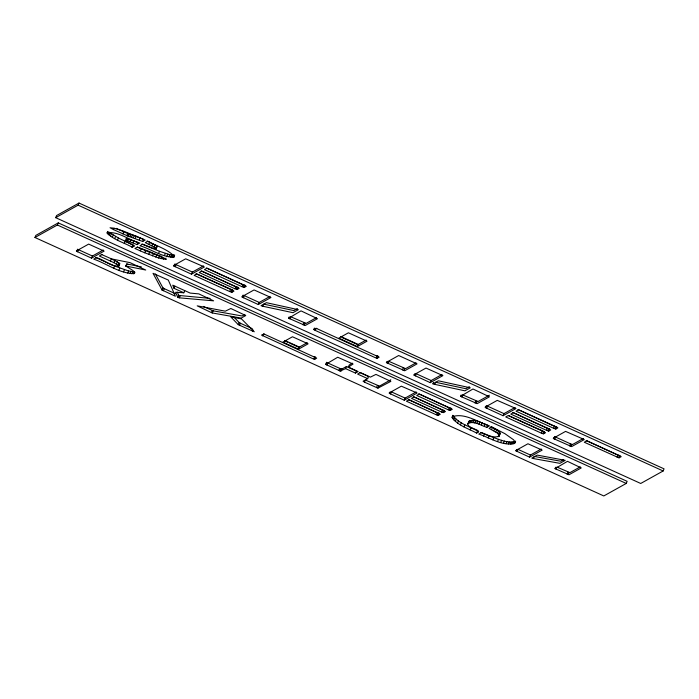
<?xml version="1.0" encoding="UTF-8"?>
<svg xmlns="http://www.w3.org/2000/svg" width="699" height="699" viewBox="0 0 699 699"><rect width="100%" height="100%" fill="white"/><g stroke="black" fill="none" stroke-linecap="round" stroke-linejoin="round"><path stroke-width="1.05" d="M141.355 266.887L126.764 263.951L125.872 266.074L132.766 270.408L134.225 271.806L134.724 272.863L134.26 273.562C119.826 273.763 106.964 263.689 93.745 259.146L96.34 257.695C103.137 259.014 112.294 267.804 118.847 265.769L113.911 262.684L99.354 256.017L101.975 254.558M118.83 266.275L119.739 263.645L117.371 261.907L111.29 258.918L110.398 261.033M156.157 248.87L154.103 247.018L145.313 242.649L147.795 241.269C156.681 246.048 167.306 249.062 174.462 256.402L174.182 256.987C162.264 257.704 151.159 248.975 139.957 245.786L142.622 244.152L152.242 247.979L156.157 248.87L157.083 246.476L156.646 245.943L147.096 240.954M157.083 246.476L155.711 248.923M467.771 423.891C473.249 419.942 481.165 425.717 486.871 427.334L487.753 425.219C482.231 423.926 470.951 415.678 467.771 423.891C467.474 428.618 484.564 430.374 476.569 433.074C468.382 428.435 457.696 425.621 452.122 417.583L452.856 415.302M514.796 443.131L514.918 441.698L513.512 439.75L504.844 433.625L491.65 426.906L489.055 428.347L497.548 433.17L499.278 435.94C493.66 438.998 486.888 434.324 481.375 432.629L478.78 434.079C490.069 437.714 502.721 446.678 514.796 443.131L515.644 441.069M34.95 237.503L35.841 235.388L58.279 222.885L627.134 481.331L626.243 483.446L603.805 495.949L34.95 237.503L57.388 224.999L58.279 222.885M55.675 217.669L56.567 215.554L79.004 203.051L664.05 468.854L663.159 470.969L640.721 483.472L55.675 217.669L78.113 205.165L79.004 203.051M76.663 251.317L76.348 250.958L88.668 244.1L104.125 251.124L91.534 258.141L76.663 251.317L77.257 249.91M77.545 251.789L78.437 249.674L77.554 249.202M91.534 258.141L92.425 256.026L103.216 250.015M125.313 240.797L127.69 240.954L137.091 244.58L137.983 242.466L126.318 238.473L125.313 240.797L126.065 241.522L134.68 245.926L132.286 247.254C124.099 242.562 113.483 240.01 107.104 232.837L107.698 231.43M107.262 233.379L107.856 231.972M107.864 234.086L108.747 231.972L118.411 238.009L133.177 245.139L132.286 247.254M108.904 234.951L109.795 232.837M110.39 236L111.281 233.885M113.553 229.63L110.058 227.743L113.797 228.171L122.753 230.81L145.174 240.072L142.683 241.461L127.908 236.07L113.553 229.63L114.147 228.224M112.321 237.206L113.212 235.091M114.697 238.577L115.588 236.463M117.519 240.124L118.411 238.009M122.849 233.903L123.74 231.788L116.305 228.372M113.911 262.684L114.793 260.57M126.851 235.659L127.742 233.545L134.295 235.502L143.575 239.346L142.683 241.461M113.745 268.145L114.636 266.031L128.616 270.994L134.182 271.728L133.299 273.842M124.308 243.523L125.191 241.408M127.908 236.07L128.799 233.955M126.187 240.578L127.069 238.464M116.488 264.021L117.371 261.907M128.336 236.157L129.228 234.043M127.69 240.954L128.581 238.84M129.927 236.524L130.818 234.41M118.131 265.052L119.022 262.938M118.568 266.415L119.739 263.645M131.613 237.013L132.504 234.899M129.944 241.732L130.835 239.617M118.9 270.207L119.791 268.093M133.404 237.616L134.295 235.502M132.941 242.903L133.832 240.788M135.3 238.333L136.191 236.218M131.849 247.053L132.74 244.938M123.557 271.859L124.448 269.744M125.872 266.074L126.807 263.934L128.118 264.703M139.267 239.967L140.158 237.852M127.725 273.108L128.616 270.994M130.031 273.615L130.923 271.5M140.298 250.862L134.916 248.451L137.301 247.114L149.839 251.649L166.345 259.434L158.656 258.001L144.728 252.767L140.298 250.862L141.189 248.748L137.345 247.027M131.884 273.859L132.775 271.745M134.26 273.562L134.846 272.156M144.728 252.767L145.61 250.653L141.189 248.748M148.887 244.318L149.769 242.203M151.814 245.768L152.705 243.654M148.773 254.436L149.665 252.322L162.081 256.603L161.189 258.717M154.103 247.018L154.995 244.903M152.443 255.869L153.334 253.754M155.763 248.058L156.646 245.943M155.737 257.057L156.628 254.943M158.603 253.414L159.494 251.299L169.84 254.724L174.68 255.091M158.656 258.001L159.538 255.886M164.466 255.511L165.357 253.396M163.348 259.18L163.942 257.774M165.41 259.478L166.004 258.062M166.878 256.271L167.769 254.156M168.948 256.839L169.84 254.724M170.678 257.215L171.561 255.1M172.059 257.407L172.95 255.292M173.09 257.407L173.981 255.292M173.789 257.206L174.383 255.799M162.046 290.015L153.02 273.318L168.302 280.072L175.379 296.236L162.046 290.015L162.937 287.901L155.344 273.964M162.325 290.225L162.937 287.901M163.356 290.775L164.248 288.661L163.217 288.11M173.911 266.092L173.474 265.611L185.689 258.813L204.405 266.983L191.5 274.183L173.911 266.092L174.505 264.685M175.152 266.747L176.034 264.633L174.794 263.977M184.711 290.662L183.82 292.776L174.007 288.311L174.89 286.197M174.007 288.311L172.749 285.166L190.18 293.082L198.804 293.886L213.614 300.841L179.372 297.844L177.712 297.293L178.603 295.179L177.345 292.156M178.533 297.617L179.425 295.502L210.128 298.377M179.372 297.844L180.263 295.729M191.5 274.183L192.391 272.068L203.453 265.9M211.386 312.593L197.214 305.847L225.305 311.177L230.836 308.495L245.76 315.537L241.19 318.089L212.295 312.96L211.386 312.593L212.278 310.478L203.357 306.424M212.295 312.96L213.186 310.845L242.072 315.974L244.816 314.445M229.753 291.562L230.635 289.447L233.973 291.125L231.946 292.252L229.753 291.562L194.13 275.371L196.751 273.912L232.837 290.137L231.946 292.252M231.29 292.138L232.173 290.024M234.978 288.792L235.869 286.677L238.071 287.368L237.179 289.482L234.978 288.792L199.215 272.54L201.81 271.09L239.18 288.372L237.179 289.482M236.515 289.377L237.407 287.263M242.099 286.739L242.99 284.624L245.192 285.323L244.301 287.438L242.099 286.739L204.431 269.631L207.035 268.18L246.319 286.31L244.301 287.438M243.636 287.324L244.528 285.209M242.256 297.145L241.906 296.708L254.052 289.936L270.959 297.503L258.324 304.546L242.256 297.145L243.138 295.03M243.435 297.774L244.327 295.66L259.215 302.431L270.041 296.393M238.28 324.668L230.81 316.918L241.496 318.91L254.27 331.772L238.28 324.668L239.172 322.554L233.947 317.128M239.495 325.358L240.377 323.244L239.172 322.554M258.324 304.546L259.215 302.431M262.798 306.241L292.986 312.698L298.368 309.701L266.433 302.684L260.98 305.725L262.798 306.241L263.68 304.126L293.868 310.583L297.459 308.582M252.374 331.212L252.968 329.806M262.658 335.887L263.54 333.773L316.717 358.15L314.768 359.234L312.846 358.692L261.461 335.066L264.301 334.096M288.643 318.22L301.016 310.88L317.486 318.692L305.227 325.516L288.643 318.22L289.237 316.813M289.867 318.866L290.749 316.752L306.11 323.401L316.49 317.626M302.999 324.834L303.89 322.72M304.266 325.332L305.157 323.218M298.464 349.203L308.11 343.821L292.479 336.769L282.877 342.117L298.464 349.203L299.355 347.088L307.245 342.685M315.301 330.426L316.193 328.312L379.19 357.145L377.233 358.238L375.014 357.556L315.301 330.426L313.825 329.474L314.419 328.067M314.244 329.876L314.83 328.46M313.921 359.094L314.812 356.979L315.651 357.119L314.768 359.234M345.594 368.618L355.407 373.074L356.298 370.959L346.477 366.503L345.594 368.618L340.238 371.02L325.655 364.397L326.25 362.982M326.826 365.044L327.717 362.93L326.547 362.283M338.858 370.505L339.749 368.39L327.717 362.93M339.609 370.82L340.5 368.705L342.029 368.985L346.477 366.503M340.238 371.02L341.129 368.906M341.138 371.099L342.029 368.985M355.407 373.074L358.141 371.553L348.329 367.089L349.22 364.974L352.436 363.183M357.355 346.573L367.01 341.191L348.425 332.794L338.814 338.15L357.355 346.573L358.246 344.458L366.145 340.055M359.417 372.384L368.565 376.534L367.683 378.648L357.617 374.079L360.352 372.558L370.418 377.128L375.948 374.411L390.863 381.374L377.932 388.146L364.502 382.161L365.394 380.046L379.435 386.119L390.811 379.784M376.28 358.045L377.172 355.931L378.124 356.123L377.233 358.238M386.661 362.729L386.337 362.397L398.666 355.52L417.058 363.882L404.73 370.75L386.661 362.729L387.255 361.322M376.534 387.622L377.416 385.507M388.076 363.489L388.967 361.374L405.621 368.635L416.054 362.825M377.932 388.146L378.823 386.031M389.457 393.406L389.142 392.978L401.34 386.18L417.128 393.021L404.232 400.204L389.457 393.406L390.051 391.99M390.488 393.965L391.37 391.851L405.114 398.089L416.176 391.929M402.388 369.989L403.279 367.875M404.031 370.627L404.922 368.513M414.192 375.258L413.852 374.821L425.997 368.058L442.904 375.625L430.269 382.659L414.192 375.258L414.787 373.851M404.232 400.204L405.114 398.089M415.381 375.896L416.272 373.782L431.161 380.544L441.986 374.515M430.269 382.659L431.161 380.544M432.926 383.838L438.378 380.798L470.313 387.814L464.922 390.82L434.743 384.363L432.926 383.838L433.52 382.432M434.743 384.363L435.626 382.248L465.814 388.705L469.405 386.704M436.377 414.813L437.268 412.698L439.164 413.258L438.282 415.372L436.377 414.813L406.442 401.209L409.064 399.749L440.3 414.245L438.282 415.372M437.688 415.293L438.579 413.179M441.585 412.043L442.476 409.929L444.372 410.479L443.481 412.593L441.585 412.043L411.519 398.378L414.114 396.936L445.473 411.484L443.481 412.593M442.895 412.524L443.778 410.409M448.4 409.859L449.282 407.744L451.187 408.295L450.296 410.409L448.4 409.859L416.735 395.468L419.33 394.026L452.314 409.291L450.296 410.409M449.71 410.339L450.593 408.225M460.589 396.333L472.961 388.993L489.431 396.805L477.172 403.638L460.589 396.333L461.183 394.926M452.122 417.583L453.013 415.468C458.579 423.507 469.274 426.32 477.461 430.96L476.569 433.074M452.585 418.649L453.468 416.534M461.803 396.988L462.694 394.874L478.055 401.523L489.37 395.215M453.642 419.907L454.533 417.792M455.311 421.348L456.202 419.234M457.583 422.991L458.465 420.877M460.449 424.817L461.34 422.703M463.926 426.836L464.818 424.721M474.944 402.956L475.836 400.842M476.211 403.454L477.102 401.34M468.33 423.017L469.221 420.903M468.583 422.878L469.475 420.763M470.392 422.449L471.275 420.335M471.642 422.484L472.533 420.37M470.034 429.981L470.925 427.867M473.127 422.677L474.009 420.562M474.839 423.026L475.731 420.912M476.788 423.542L477.679 421.427M485.499 407.657L485.062 407.176L497.277 400.37L515.993 408.548L503.088 415.739L485.499 407.657L486.382 405.542M478.972 424.214L479.855 422.1M486.731 408.312L487.622 406.198L503.979 413.625L515.041 407.465M481.384 425.053L482.275 422.939M484.302 426.224L485.193 424.11M483.472 436.141L484.363 434.027L480.606 432.375M491.572 429.553L492.463 427.438L490.785 426.635M488.173 438.055L489.064 435.94C497.339 438.456 506.198 443.577 515.058 441.541L514.167 443.655M493.774 430.733L494.656 428.618L492.463 427.438M495.766 431.938L496.648 429.824L494.656 428.618M492.882 439.837L493.765 437.723M503.088 415.739L503.979 413.625M497.548 433.17L498.439 431.056L496.648 429.824M498.684 434.28L499.567 432.165L498.439 431.056M498.352 436.7L498.937 435.294M498.745 436.482L500.143 433.092L499.567 432.165M499.278 435.94L500.143 433.092M497.583 441.471L498.474 439.356M500.711 442.406L501.594 440.291M503.533 443.157L504.416 441.043M506.05 443.716L506.941 441.602M508.278 444.083L509.16 441.969M510.2 444.258L511.083 442.144M511.817 444.249L512.708 442.135M513.145 444.048L514.027 441.934M516.054 450.916L515.81 450.523L527.946 443.769L542.171 450.112L529.554 457.146L516.054 450.916L516.648 449.509M517.033 451.458L517.924 449.343L530.445 455.032L541.253 449.003M529.554 457.146L530.445 455.032M541.341 433.118L542.223 431.003L545.552 432.69L543.534 433.817L541.341 433.118L505.718 416.936L508.339 415.477L544.425 431.702L543.534 433.817M542.87 433.703L543.761 431.589M533.363 458.544L559.873 463.341L565.255 460.344L537.234 455.101L531.782 458.133L533.363 458.544L534.246 456.43L560.755 461.226L563.446 459.724M546.566 430.348L547.457 428.234L549.659 428.933L548.767 431.047L546.566 430.348L510.803 414.105L513.398 412.655L550.76 429.937L548.767 431.047M548.103 430.933L548.995 428.819M553.687 428.304L554.578 426.189L556.78 426.879L555.888 428.994L553.687 428.304L516.019 411.187L518.623 409.745L557.907 427.875L555.888 428.994M555.224 428.889L556.116 426.774M553.669 438.649L553.259 438.256L565.587 431.388L584.285 439.575L571.651 446.609L553.669 438.649L554.263 437.242M554.735 439.208L555.618 437.093L554.56 436.534M555.05 468.636L567.483 461.331L581.271 467.928L569.021 474.752L555.05 468.636L555.644 467.22M556.063 469.186L556.946 467.072L569.912 472.638L580.275 466.862M569.624 445.971L570.515 443.856L572.542 444.494L583.368 438.465M571.039 446.512L571.922 444.398M567.107 474.202L567.99 472.087M568.182 474.612L569.073 472.498M616.99 457.085L617.881 454.97L620.083 455.669L619.192 457.784L618.528 457.67L584.285 442.231L586.915 440.763L621.21 456.657L619.192 457.784M618.528 457.67L619.419 455.556M126.318 238.473L126.956 239.407M107.104 232.837C118.087 231.002 129.35 240.307 139.879 243.025L137.091 244.58M499.628 434.367L500.161 433.826M452.27 416.718C464.512 412.489 477.889 422.161 489.466 425.883L486.871 427.334M313.825 329.474L315.852 328.347L316.787 328.565M348.329 367.089L353.082 364.039L337.704 357.241L325.655 364.397M367.683 378.648L363.087 381.208L364.502 382.161M183.82 292.776L175.615 292.261L177.712 297.293M125.916 266.048L145.733 270.024L130.093 262.649L111.552 258.91L101.163 254.322M313.737 356.577L314.812 356.979M375.905 355.442L377.172 355.931M178.603 295.179L179.425 295.502M159.494 251.299L141.818 244.073M212.278 310.478L213.186 310.845M484.363 434.027L489.064 435.94M145.61 250.653L149.665 252.322M339.749 368.39L340.5 368.705M114.636 266.031L95.588 257.468M123.74 231.788L127.742 233.545M78.113 205.165L663.159 470.969M206.319 267.962L242.99 284.624M517.907 409.527L554.578 426.189M586.164 440.562L617.881 454.97M201.094 270.88L235.869 286.677M512.682 412.436L547.457 428.234M340.675 336.481L358.246 344.458M342.239 337.608L356.979 344.31M176.034 264.633L192.391 272.068M196.008 273.711L230.635 289.447M508.584 415.722L542.223 431.003M555.618 437.093L570.515 443.856M57.388 224.999L626.243 483.446M418.614 393.808L449.282 407.744M413.38 396.709L442.476 409.929M284.746 340.448L299.355 347.088M284.825 340.902L287.77 342.248M289.736 343.139L298.569 347.15M78.437 249.674L92.425 256.026M164.248 288.661L175.344 293.702M240.377 323.244L252.278 328.652M408.295 399.531L437.268 412.698"/></g></svg>
